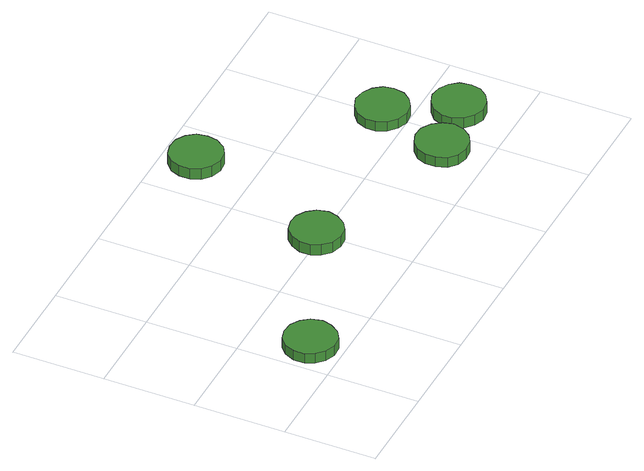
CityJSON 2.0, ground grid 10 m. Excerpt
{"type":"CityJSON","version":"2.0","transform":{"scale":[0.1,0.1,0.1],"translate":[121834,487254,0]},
"CityObjects":{
"tree1":{"type":"SolitaryVegetationObject","attributes":{"function":"something"},"geometry":[{"type":"MultiSurface","lod":"1","boundaries":[[[0,1,2,3,4,5,6,7,8,9,10,11,12,13,14]],[[15,16,17,18,19,20,21,22,23,24,25,26,27,28,29]],[[0,29,28,1]],[[1,28,27,2]],[[2,27,26,3]],[[3,26,25,4]],[[4,25,24,5]],[[5,24,23,6]],[[6,23,22,7]],[[7,22,21,8]],[[8,21,20,9]],[[9,20,19,10]],[[10,19,18,11]],[[11,18,17,12]],[[12,17,16,13]],[[13,16,15,14]],[[14,15,29,0]]]}]},
"tree2":{"type":"SolitaryVegetationObject","attributes":{"function":"something"},"geometry":[{"type":"MultiSurface","lod":"1","boundaries":[[[30,31,32,33,34,35,36,37,38,39,40,41,42,43,44]],[[45,46,47,48,49,50,51,52,53,54,55,56,57,58,59]],[[30,59,58,31]],[[31,58,57,32]],[[32,57,56,33]],[[33,56,55,34]],[[34,55,54,35]],[[35,54,53,36]],[[36,53,52,37]],[[37,52,51,38]],[[38,51,50,39]],[[39,50,49,40]],[[40,49,48,41]],[[41,48,47,42]],[[42,47,46,43]],[[43,46,45,44]],[[44,45,59,30]]]}]},
"tree3":{"type":"SolitaryVegetationObject","attributes":{"function":"something"},"geometry":[{"type":"MultiSurface","lod":"1","boundaries":[[[60,61,62,63,64,65,66,67,68,69,70,71,72,73,74]],[[75,76,77,78,79,80,81,82,83,84,85,86,87,88,89]],[[60,89,88,61]],[[61,88,87,62]],[[62,87,86,63]],[[63,86,85,64]],[[64,85,84,65]],[[65,84,83,66]],[[66,83,82,67]],[[67,82,81,68]],[[68,81,80,69]],[[69,80,79,70]],[[70,79,78,71]],[[71,78,77,72]],[[72,77,76,73]],[[73,76,75,74]],[[74,75,89,60]]]}]},
"tree4":{"type":"SolitaryVegetationObject","attributes":{"function":"something"},"geometry":[{"type":"MultiSurface","lod":"1","boundaries":[[[90,91,92,93,94,95,96,97,98,99,100,101,102,103,104]],[[105,106,107,108,109,110,111,112,113,114,115,116,117,118,119]],[[90,119,118,91]],[[91,118,117,92]],[[92,117,116,93]],[[93,116,115,94]],[[94,115,114,95]],[[95,114,113,96]],[[96,113,112,97]],[[97,112,111,98]],[[98,111,110,99]],[[99,110,109,100]],[[100,109,108,101]],[[101,108,107,102]],[[102,107,106,103]],[[103,106,105,104]],[[104,105,119,90]]]}]},
"tree5":{"type":"SolitaryVegetationObject","attributes":{"function":"something"},"geometry":[{"type":"MultiSurface","lod":"1","boundaries":[[[120,121,122,123,124,125,126,127,128,129,130,131,132,133,134]],[[135,136,137,138,139,140,141,142,143,144,145,146,147,148,149]],[[120,149,148,121]],[[121,148,147,122]],[[122,147,146,123]],[[123,146,145,124]],[[124,145,144,125]],[[125,144,143,126]],[[126,143,142,127]],[[127,142,141,128]],[[128,141,140,129]],[[129,140,139,130]],[[130,139,138,131]],[[131,138,137,132]],[[132,137,136,133]],[[133,136,135,134]],[[134,135,149,120]]]}]},
"tree6":{"type":"SolitaryVegetationObject","attributes":{"function":"something"},"geometry":[{"type":"MultiSurface","lod":"1","boundaries":[[[150,151,152,153,154,155,156,157,158,159,160,161,162,163,164]],[[165,166,167,168,169,170,171,172,173,174,175,176,177,178,179]],[[150,179,178,151]],[[151,178,177,152]],[[152,177,176,153]],[[153,176,175,154]],[[154,175,174,155]],[[155,174,173,156]],[[156,173,172,157]],[[157,172,171,158]],[[158,171,170,159]],[[159,170,169,160]],[[160,169,168,161]],[[161,168,167,162]],[[162,167,166,163]],[[163,166,165,164]],[[164,165,179,150]]]}]}
},
"vertices":[
[63,35,19],[60,47,19],[53,56,19],[43,62,19],[31,63,19],[20,60,19],[12,52,19],[7,41,19],[7,29,19],[12,19,19],[20,11,19],[31,7,19],[43,8,19],[53,14,19],[60,24,19],[60,24,7],[53,14,7],[43,8,7],[31,7,7],[20,11,7],[12,19,7],[7,29,7],[7,41,7],[12,52,7],[20,60,7],[31,63,7],[43,62,7],[53,56,7],[60,47,7],[63,35,7],
[222,103,20],[219,115,20],[212,124,20],[202,130,20],[191,131,20],[179,128,20],[171,120,20],[166,109,20],[166,97,20],[171,87,20],[179,79,20],[191,75,20],[202,76,20],[212,82,20],[219,92,20],[219,92,7],[212,82,7],[202,76,7],[191,75,7],[179,79,7],[171,87,7],[166,97,7],[166,109,7],[171,120,7],[179,128,7],[191,131,7],[202,130,7],[212,124,7],[219,115,7],[222,103,7],
[281,264,19],[279,276,19],[272,285,19],[262,291,19],[250,292,19],[239,289,19],[230,281,19],[226,270,19],[226,258,19],[230,248,19],[239,240,19],[250,236,19],[262,237,19],[272,243,19],[279,253,19],[279,253,6],[272,243,6],[262,237,6],[250,236,6],[239,240,6],[230,248,6],[226,258,6],[226,270,6],[230,281,6],[239,289,6],[250,292,6],[262,291,6],[272,285,6],[279,276,6],[281,264,6],
[403,50,19],[400,61,19],[393,71,19],[383,77,19],[371,78,19],[360,74,19],[351,66,19],[347,56,19],[347,44,19],[351,33,19],[360,25,19],[371,22,19],[383,23,19],[393,29,19],[400,38,19],[400,38,7],[393,29,7],[383,23,7],[371,22,7],[360,25,7],[351,33,7],[347,44,7],[347,56,7],[351,66,7],[360,74,7],[371,78,7],[383,77,7],[393,71,7],[400,61,7],[403,50,7],
[430,129,18],[428,140,18],[421,149,18],[411,155,18],[399,157,18],[388,153,18],[379,145,18],[374,134,18],[374,123,18],[379,112,18],[388,104,18],[399,100,18],[411,102,18],[421,108,18],[428,117,18],[428,117,6],[421,108,6],[411,102,6],[399,100,6],[388,104,6],[379,112,6],[374,123,6],[374,134,6],[379,145,6],[388,153,6],[399,157,6],[411,155,6],[421,149,6],[428,140,6],[430,129,6],
[467,61,19],[465,73,19],[458,82,19],[448,88,19],[436,90,19],[425,86,19],[416,78,19],[411,67,19],[411,56,19],[416,45,19],[425,37,19],[436,33,19],[448,35,19],[458,41,19],[465,50,19],[465,50,6],[458,41,6],[448,35,6],[436,33,6],[425,37,6],[416,45,6],[411,56,6],[411,67,6],[416,78,6],[425,86,6],[436,90,6],[448,88,6],[458,82,6],[465,73,6],[467,61,6]
]}
